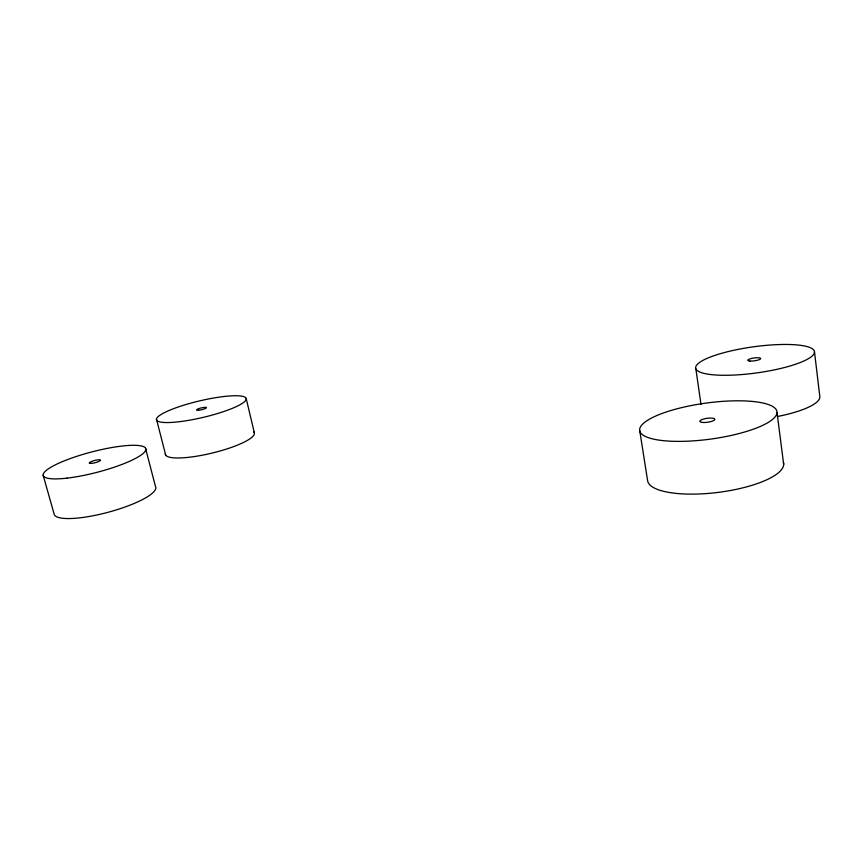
<?xml version="1.0" encoding="UTF-8"?>
<svg xmlns="http://www.w3.org/2000/svg" width="863" height="863" viewBox="0 0 863 863"><rect width="100%" height="100%" fill="white"/><g stroke="black" fill="none" stroke-linecap="round" stroke-linejoin="round"><path stroke-width="1.29" d="M43.15 475.297L54.153 514.121A52.567 12.006 -15 0 0 109.245 511.964A52.567 12.006 -15 0 0 155.448 486.365L145.502 448.177M156.451 419.105L165.718 455.2M246.203 398.566A46.095 8.425 -13.3 0 1 180.421 421.576A46.095 8.425 -13.3 0 1 177.379 407.293A46.095 8.425 -13.3 0 1 246.203 398.566L254.38 433.021M639.71 430.561L647.617 480.713A68.565 20.583 -7.2 0 0 720.389 492.104A68.565 20.583 -7.2 0 0 783.388 462.201M695.848 368.749L700.993 404.423M777.024 412.59A69.288 18.145 -7.8 0 1 673.075 441.295A69.288 18.145 -7.8 0 1 674.942 409.353A69.288 18.145 -7.8 0 1 777.024 412.59L783.69 464.359M814.489 351.877A59.957 13.15 -7.9 0 1 725.956 375.276A59.957 13.15 -7.9 0 1 724.769 352.449A59.957 13.15 -7.9 0 1 814.489 351.877L819.85 396.7A59.418 14.962 -7.3 0 1 777.477 416.495M253.528 431.694A45.771 9.622 -13.6 0 1 213.787 452.665A45.771 9.622 -13.6 0 1 165.34 453.722M702.234 422.417A7.605 1.996 -7.8 0 0 714.704 419.774A7.605 1.996 -7.8 0 0 705.071 418.663A7.605 1.996 -7.8 0 0 702.234 422.417M749.979 361.068A6.591 1.446 -7.9 0 0 760.648 358.825A6.591 1.446 -7.9 0 0 752.061 358.318A6.591 1.446 -7.9 0 0 749.979 361.068M91.241 463.409A5.825 1.154 -14.6 0 0 100.442 460.421A5.825 1.154 -14.6 0 0 92.999 460.939A5.825 1.154 -14.6 0 0 91.241 463.409M198.652 410.227A5.07 0.928 -13.3 0 0 206.44 407.768A5.07 0.928 -13.3 0 0 199.482 408.393A5.07 0.928 -13.3 0 0 198.652 410.227M67.012 478.134A52.999 10.529 -14.6 0 0 145.804 449.796A52.999 10.529 -14.6 0 0 70.626 458.436A52.999 10.529 -14.6 0 0 67.012 478.134"/></g></svg>
